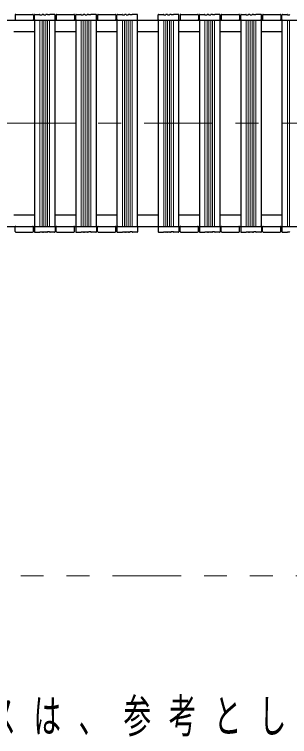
# Model space of a CAD drawing. Units: millimetres on the paper. Extents: x -385 to 0, y 0 to 267.
# Drawn here: x -57.1 to -45.1, y 80.35 to 111.86 of the extents above; entities that cross this region are included whole.
import ezdxf

# ---------------------------------------------------------------- set-up
doc = ezdxf.new("R2010")
doc.units = ezdxf.units.MM
doc.linetypes.add('USER2', pattern=[6, 3, -1, 1, -1])
doc.linetypes.add('USER3', pattern=[8, 3, -1, 1, -1, 1, -1])
doc.layers.add('LY_1', color=7, linetype='Continuous', lineweight=25)
doc.styles.add('ＭＳ ゴシック', font='')
doc.styles.get('ＭＳ ゴシック').set_extended_font_data('MS Gothic')

msp = doc.modelspace()

# ---------------------------------------------------------------- linework, layer by layer
at = {"layer": 'LY_1'}
for p, q in [((-57.047, 111.856), (-56.307, 111.856)), ((-56.207, 111.856), (-56.007, 111.856)), ((-55.842, 111.856), (-55.877, 111.856)), ((-55.677, 111.856), (-55.712, 111.856)), ((-55.347, 111.856), (-55.547, 111.856)), ((-55.247, 111.856), (-54.507, 111.856)), ((-54.407, 111.856), (-54.207, 111.856)), ((-54.042, 111.856), (-54.077, 111.856)), ((-53.877, 111.856), (-53.912, 111.856)), ((-53.547, 111.856), (-53.747, 111.856)), ((-53.447, 111.856), (-52.707, 111.856)), ((-52.607, 111.856), (-52.407, 111.856)), ((-52.242, 111.856), (-52.277, 111.856)), ((-52.077, 111.856), (-52.112, 111.856)), ((-51.747, 111.856), (-51.947, 111.856)), ((-50.807, 111.856), (-50.607, 111.856)), ((-50.442, 111.856), (-50.477, 111.856)), ((-50.277, 111.856), (-50.312, 111.856)), ((-49.947, 111.856), (-50.147, 111.856)), ((-49.847, 111.856), (-49.107, 111.856)), ((-49.007, 111.856), (-48.807, 111.856)), ((-48.642, 111.856), (-48.677, 111.856)), ((-48.477, 111.856), (-48.512, 111.856)), ((-48.147, 111.856), (-48.347, 111.856)), ((-48.047, 111.856), (-47.307, 111.856)), ((-47.207, 111.856), (-47.007, 111.856)), ((-46.842, 111.856), (-46.877, 111.856)), ((-46.677, 111.856), (-46.712, 111.856)), ((-46.347, 111.856), (-46.547, 111.856)), ((-46.247, 111.856), (-45.507, 111.856)), ((-45.407, 111.856), (-45.207, 111.856)), ((-68.827, 111.606), (-37.327, 111.606)), ((-57.077, 111.826), (-57.077, 111.636)), ((-56.277, 111.826), (-56.277, 111.636)), ((-56.227, 111.636), (-56.227, 111.836)), ((-56.227, 111.576), (-56.227, 102.636)), ((-55.987, 111.836), (-55.897, 111.836)), ((-55.822, 111.836), (-55.732, 111.836)), ((-55.567, 111.836), (-55.657, 111.836)), ((-55.327, 111.636), (-55.327, 111.836)), ((-55.327, 102.636), (-55.327, 111.576)), ((-55.277, 111.826), (-55.277, 111.636)), ((-54.477, 111.826), (-54.477, 111.636)), ((-54.427, 111.636), (-54.427, 111.836)), ((-54.427, 111.576), (-54.427, 102.636)), ((-54.187, 111.836), (-54.097, 111.836)), ((-54.022, 111.836), (-53.932, 111.836)), ((-53.767, 111.836), (-53.857, 111.836)), ((-53.527, 111.636), (-53.527, 111.836)), ((-53.527, 102.636), (-53.527, 111.576)), ((-53.477, 111.826), (-53.477, 111.636)), ((-52.677, 111.826), (-52.677, 111.636)), ((-52.627, 111.636), (-52.627, 111.836)), ((-52.627, 111.576), (-52.627, 102.636)), ((-52.387, 111.836), (-52.297, 111.836)), ((-52.222, 111.836), (-52.132, 111.836)), ((-51.967, 111.836), (-52.057, 111.836)), ((-51.727, 111.636), (-51.727, 111.836)), ((-51.727, 102.636), (-51.727, 111.576)), ((-50.827, 111.636), (-50.827, 111.836)), ((-50.827, 111.576), (-50.827, 102.636)), ((-50.587, 111.836), (-50.497, 111.836)), ((-50.422, 111.836), (-50.332, 111.836)), ((-50.167, 111.836), (-50.257, 111.836)), ((-49.927, 111.636), (-49.927, 111.836)), ((-49.927, 102.636), (-49.927, 111.576)), ((-49.877, 111.826), (-49.877, 111.636)), ((-49.077, 111.826), (-49.077, 111.636)), ((-49.027, 111.636), (-49.027, 111.836)), ((-49.027, 111.576), (-49.027, 102.636)), ((-48.787, 111.836), (-48.697, 111.836)), ((-48.622, 111.836), (-48.532, 111.836)), ((-48.367, 111.836), (-48.457, 111.836)), ((-48.127, 111.636), (-48.127, 111.836)), ((-48.127, 102.636), (-48.127, 111.576)), ((-48.077, 111.826), (-48.077, 111.636)), ((-47.277, 111.826), (-47.277, 111.636)), ((-47.227, 111.636), (-47.227, 111.836)), ((-47.227, 111.576), (-47.227, 102.636)), ((-46.987, 111.836), (-46.897, 111.836)), ((-46.822, 111.836), (-46.732, 111.836)), ((-46.567, 111.836), (-46.657, 111.836)), ((-46.327, 111.636), (-46.327, 111.836)), ((-46.327, 102.636), (-46.327, 111.576)), ((-46.277, 111.826), (-46.277, 111.636)), ((-45.477, 111.826), (-45.477, 111.636)), ((-45.427, 111.636), (-45.427, 111.836)), ((-45.427, 111.576), (-45.427, 102.636)), ((-45.187, 111.836), (-45.097, 111.836)), ((-57.127, 111.106), (-56.227, 111.106)), ((-55.327, 111.106), (-54.427, 111.106)), ((-53.527, 111.106), (-52.627, 111.106)), ((-51.727, 111.106), (-50.827, 111.106)), ((-49.927, 111.106), (-49.027, 111.106)), ((-48.127, 111.106), (-47.227, 111.106)), ((-46.327, 111.106), (-45.427, 111.106)), ((-57.127, 103.106), (-56.227, 103.106)), ((-55.327, 103.106), (-54.427, 103.106)), ((-53.527, 103.106), (-52.627, 103.106)), ((-51.727, 103.106), (-50.827, 103.106)), ((-49.927, 103.106), (-49.027, 103.106)), ((-48.127, 103.106), (-47.227, 103.106)), ((-46.327, 103.106), (-45.427, 103.106)), ((-68.827, 102.606), (-37.327, 102.606)), ((-57.077, 102.386), (-57.077, 102.576)), ((-56.277, 102.386), (-56.277, 102.576)), ((-56.227, 102.576), (-56.227, 102.376)), ((-55.327, 102.576), (-55.327, 102.376)), ((-55.277, 102.386), (-55.277, 102.576)), ((-54.477, 102.386), (-54.477, 102.576)), ((-54.427, 102.576), (-54.427, 102.376)), ((-53.527, 102.576), (-53.527, 102.376)), ((-53.477, 102.386), (-53.477, 102.576)), ((-52.677, 102.386), (-52.677, 102.576)), ((-52.627, 102.576), (-52.627, 102.376)), ((-51.727, 102.576), (-51.727, 102.376)), ((-50.827, 102.576), (-50.827, 102.376)), ((-49.927, 102.576), (-49.927, 102.376)), ((-49.877, 102.386), (-49.877, 102.576)), ((-49.077, 102.386), (-49.077, 102.576)), ((-49.027, 102.576), (-49.027, 102.376)), ((-48.127, 102.576), (-48.127, 102.376)), ((-48.077, 102.386), (-48.077, 102.576)), ((-47.277, 102.386), (-47.277, 102.576)), ((-47.227, 102.576), (-47.227, 102.376)), ((-46.327, 102.576), (-46.327, 102.376)), ((-46.277, 102.386), (-46.277, 102.576)), ((-45.477, 102.386), (-45.477, 102.576)), ((-45.427, 102.576), (-45.427, 102.376)), ((-57.047, 102.356), (-56.307, 102.356)), ((-56.207, 102.356), (-56.007, 102.356)), ((-55.987, 102.376), (-55.897, 102.376)), ((-55.842, 102.356), (-55.877, 102.356)), ((-55.822, 102.376), (-55.732, 102.376)), ((-55.677, 102.356), (-55.712, 102.356)), ((-55.567, 102.376), (-55.657, 102.376)), ((-55.347, 102.356), (-55.547, 102.356)), ((-55.247, 102.356), (-54.507, 102.356)), ((-54.407, 102.356), (-54.207, 102.356)), ((-54.187, 102.376), (-54.097, 102.376)), ((-54.042, 102.356), (-54.077, 102.356)), ((-54.022, 102.376), (-53.932, 102.376)), ((-53.877, 102.356), (-53.912, 102.356)), ((-53.767, 102.376), (-53.857, 102.376)), ((-53.547, 102.356), (-53.747, 102.356)), ((-53.447, 102.356), (-52.707, 102.356)), ((-52.607, 102.356), (-52.407, 102.356)), ((-52.387, 102.376), (-52.297, 102.376)), ((-52.242, 102.356), (-52.277, 102.356)), ((-52.222, 102.376), (-52.132, 102.376)), ((-52.077, 102.356), (-52.112, 102.356)), ((-51.967, 102.376), (-52.057, 102.376)), ((-51.747, 102.356), (-51.947, 102.356)), ((-50.807, 102.356), (-50.607, 102.356)), ((-50.587, 102.376), (-50.497, 102.376)), ((-50.442, 102.356), (-50.477, 102.356)), ((-50.422, 102.376), (-50.332, 102.376)), ((-50.277, 102.356), (-50.312, 102.356)), ((-50.167, 102.376), (-50.257, 102.376)), ((-49.947, 102.356), (-50.147, 102.356)), ((-49.847, 102.356), (-49.107, 102.356)), ((-49.007, 102.356), (-48.807, 102.356)), ((-48.787, 102.376), (-48.697, 102.376)), ((-48.642, 102.356), (-48.677, 102.356)), ((-48.622, 102.376), (-48.532, 102.376)), ((-48.477, 102.356), (-48.512, 102.356)), ((-48.367, 102.376), (-48.457, 102.376)), ((-48.147, 102.356), (-48.347, 102.356)), ((-48.047, 102.356), (-47.307, 102.356)), ((-47.207, 102.356), (-47.007, 102.356)), ((-46.987, 102.376), (-46.897, 102.376)), ((-46.842, 102.356), (-46.877, 102.356)), ((-46.822, 102.376), (-46.732, 102.376)), ((-46.677, 102.356), (-46.712, 102.356)), ((-46.567, 102.376), (-46.657, 102.376)), ((-46.347, 102.356), (-46.547, 102.356)), ((-46.247, 102.356), (-45.507, 102.356)), ((-45.407, 102.356), (-45.207, 102.356)), ((-45.187, 102.376), (-45.097, 102.376))]:
    msp.add_line(p, q, dxfattribs=at)
at = {"layer": 'LY_1', "lineweight": 13}
for p, q in [((-55.987, 102.606), (-55.987, 111.606)), ((-55.897, 102.606), (-55.897, 111.606)), ((-55.822, 102.606), (-55.822, 111.606)), ((-55.732, 102.606), (-55.732, 111.606)), ((-55.657, 102.606), (-55.657, 111.606)), ((-55.567, 102.606), (-55.567, 111.606)), ((-54.187, 102.606), (-54.187, 111.606)), ((-54.097, 102.606), (-54.097, 111.606)), ((-54.022, 102.606), (-54.022, 111.606)), ((-53.932, 102.606), (-53.932, 111.606)), ((-53.857, 102.606), (-53.857, 111.606)), ((-53.767, 102.606), (-53.767, 111.606)), ((-52.387, 102.606), (-52.387, 111.606)), ((-52.297, 102.606), (-52.297, 111.606)), ((-52.222, 102.606), (-52.222, 111.606)), ((-52.132, 102.606), (-52.132, 111.606)), ((-52.057, 102.606), (-52.057, 111.606)), ((-51.967, 102.606), (-51.967, 111.606)), ((-50.587, 102.606), (-50.587, 111.606)), ((-50.497, 102.606), (-50.497, 111.606)), ((-50.422, 102.606), (-50.422, 111.606)), ((-50.332, 102.606), (-50.332, 111.606)), ((-50.257, 102.606), (-50.257, 111.606)), ((-50.167, 102.606), (-50.167, 111.606)), ((-48.787, 102.606), (-48.787, 111.606)), ((-48.697, 102.606), (-48.697, 111.606)), ((-48.622, 102.606), (-48.622, 111.606)), ((-48.532, 102.606), (-48.532, 111.606)), ((-48.457, 102.606), (-48.457, 111.606)), ((-48.367, 102.606), (-48.367, 111.606)), ((-46.987, 102.606), (-46.987, 111.606)), ((-46.897, 102.606), (-46.897, 111.606)), ((-46.822, 102.606), (-46.822, 111.606)), ((-46.732, 102.606), (-46.732, 111.606)), ((-46.657, 102.606), (-46.657, 111.606)), ((-46.567, 102.606), (-46.567, 111.606)), ((-45.187, 102.606), (-45.187, 111.606)), ((-45.097, 102.606), (-45.097, 111.606))]:
    msp.add_line(p, q, dxfattribs=at)
at = {"layer": 'LY_1', "linetype": 'USER2', "lineweight": 13}
msp.add_line((-69.448, 107.106), (-36.777, 107.106), dxfattribs=at)
at = {"layer": 'LY_1', "linetype": 'USER3', "lineweight": 13}
msp.add_line((-68.827, 87.356), (-37.327, 87.356), dxfattribs=at)
at = {"layer": 'LY_1'}
for centre, radius, start, end in [((-57.047, 111.826), 0.03, 90, 180), ((-56.307, 111.826), 0.03, 0, 90), ((-56.207, 111.836), 0.02, 90, 180), ((-56.007, 111.836), 0.02, 360, 90), ((-55.877, 111.836), 0.02, 90, 180), ((-55.842, 111.836), 0.02, 360, 90), ((-55.712, 111.836), 0.02, 90, 180), ((-55.677, 111.836), 0.02, 0, 90), ((-55.547, 111.836), 0.02, 90, 180), ((-55.347, 111.836), 0.02, 0, 90), ((-55.247, 111.826), 0.03, 90, 180), ((-54.507, 111.826), 0.03, 0, 90), ((-54.407, 111.836), 0.02, 90, 180), ((-54.207, 111.836), 0.02, 360, 90), ((-54.077, 111.836), 0.02, 90, 180), ((-54.042, 111.836), 0.02, 360, 90), ((-53.912, 111.836), 0.02, 90, 180), ((-53.877, 111.836), 0.02, 0, 90), ((-53.747, 111.836), 0.02, 90, 180), ((-53.547, 111.836), 0.02, 0, 90), ((-53.447, 111.826), 0.03, 90, 180), ((-52.707, 111.826), 0.03, 0, 90), ((-52.607, 111.836), 0.02, 90, 180), ((-52.407, 111.836), 0.02, 360, 90), ((-52.277, 111.836), 0.02, 90, 180), ((-52.242, 111.836), 0.02, 360, 90), ((-52.112, 111.836), 0.02, 90, 180), ((-52.077, 111.836), 0.02, 0, 90), ((-51.947, 111.836), 0.02, 90, 180), ((-51.747, 111.836), 0.02, 0, 90), ((-50.807, 111.836), 0.02, 90, 180), ((-50.607, 111.836), 0.02, 360, 90), ((-50.477, 111.836), 0.02, 90, 180), ((-50.442, 111.836), 0.02, 360, 90), ((-50.312, 111.836), 0.02, 90, 180), ((-50.277, 111.836), 0.02, 0, 90), ((-50.147, 111.836), 0.02, 90, 180), ((-49.947, 111.836), 0.02, 0, 90), ((-49.847, 111.826), 0.03, 90, 180), ((-49.107, 111.826), 0.03, 0, 90), ((-49.007, 111.836), 0.02, 90, 180), ((-48.807, 111.836), 0.02, 360, 90), ((-48.677, 111.836), 0.02, 90, 180), ((-48.642, 111.836), 0.02, 360, 90), ((-48.512, 111.836), 0.02, 90, 180), ((-48.477, 111.836), 0.02, 0, 90), ((-48.347, 111.836), 0.02, 90, 180), ((-48.147, 111.836), 0.02, 0, 90), ((-48.047, 111.826), 0.03, 90, 180), ((-47.307, 111.826), 0.03, 0, 90), ((-47.207, 111.836), 0.02, 90, 180), ((-47.007, 111.836), 0.02, 360, 90), ((-46.877, 111.836), 0.02, 90, 180), ((-46.842, 111.836), 0.02, 360, 90), ((-46.712, 111.836), 0.02, 90, 180), ((-46.677, 111.836), 0.02, 0, 90), ((-46.547, 111.836), 0.02, 90, 180), ((-46.347, 111.836), 0.02, 0, 90), ((-46.247, 111.826), 0.03, 90, 180), ((-45.507, 111.826), 0.03, 0, 90), ((-45.407, 111.836), 0.02, 90, 180), ((-45.207, 111.836), 0.02, 360, 90), ((-45.077, 111.836), 0.02, 90, 180), ((-57.047, 111.636), 0.03, 180, 270), ((-56.307, 111.636), 0.03, 270, 0), ((-56.197, 111.636), 0.03, 180, 270), ((-56.197, 111.576), 0.03, 90, 180), ((-55.357, 111.636), 0.03, 270, 0), ((-55.357, 111.576), 0.03, 0, 90), ((-55.247, 111.636), 0.03, 180, 270), ((-54.507, 111.636), 0.03, 270, 0), ((-54.397, 111.636), 0.03, 180, 270), ((-54.397, 111.576), 0.03, 90, 180), ((-53.557, 111.636), 0.03, 270, 0), ((-53.557, 111.576), 0.03, 0, 90), ((-53.447, 111.636), 0.03, 180, 270), ((-52.707, 111.636), 0.03, 270, 0), ((-52.597, 111.636), 0.03, 180, 270), ((-52.597, 111.576), 0.03, 90, 180), ((-51.757, 111.636), 0.03, 270, 0), ((-51.757, 111.576), 0.03, 0, 90), ((-50.797, 111.636), 0.03, 180, 270), ((-50.797, 111.576), 0.03, 90, 180), ((-49.957, 111.636), 0.03, 270, 0), ((-49.957, 111.576), 0.03, 0, 90), ((-49.847, 111.636), 0.03, 180, 270), ((-49.107, 111.636), 0.03, 270, 0), ((-48.997, 111.636), 0.03, 180, 270), ((-48.997, 111.576), 0.03, 90, 180), ((-48.157, 111.636), 0.03, 270, 0), ((-48.157, 111.576), 0.03, 0, 90), ((-48.047, 111.636), 0.03, 180, 270), ((-47.307, 111.636), 0.03, 270, 0), ((-47.197, 111.636), 0.03, 180, 270), ((-47.197, 111.576), 0.03, 90, 180), ((-46.357, 111.636), 0.03, 270, 0), ((-46.357, 111.576), 0.03, 0, 90), ((-46.247, 111.636), 0.03, 180, 270), ((-45.507, 111.636), 0.03, 270, 0), ((-45.397, 111.636), 0.03, 180, 270), ((-45.397, 111.576), 0.03, 90, 180), ((-57.047, 102.576), 0.03, 90, 180), ((-56.307, 102.576), 0.03, 0, 90), ((-56.197, 102.636), 0.03, 180, 270), ((-56.197, 102.576), 0.03, 90, 180), ((-55.357, 102.636), 0.03, 270, 0), ((-55.357, 102.576), 0.03, 0, 90), ((-55.247, 102.576), 0.03, 90, 180), ((-54.507, 102.576), 0.03, 0, 90), ((-54.397, 102.636), 0.03, 180, 270), ((-54.397, 102.576), 0.03, 90, 180), ((-53.557, 102.636), 0.03, 270, 0), ((-53.557, 102.576), 0.03, 0, 90), ((-53.447, 102.576), 0.03, 90, 180), ((-52.707, 102.576), 0.03, 0, 90), ((-52.597, 102.636), 0.03, 180, 270), ((-52.597, 102.576), 0.03, 90, 180), ((-51.757, 102.636), 0.03, 270, 0), ((-51.757, 102.576), 0.03, 0, 90), ((-50.797, 102.636), 0.03, 180, 270), ((-50.797, 102.576), 0.03, 90, 180), ((-49.957, 102.636), 0.03, 270, 0), ((-49.957, 102.576), 0.03, 0, 90), ((-49.847, 102.576), 0.03, 90, 180), ((-49.107, 102.576), 0.03, 0, 90), ((-48.997, 102.636), 0.03, 180, 270), ((-48.997, 102.576), 0.03, 90, 180), ((-48.157, 102.636), 0.03, 270, 0), ((-48.157, 102.576), 0.03, 0, 90), ((-48.047, 102.576), 0.03, 90, 180), ((-47.307, 102.576), 0.03, 0, 90), ((-47.197, 102.636), 0.03, 180, 270), ((-47.197, 102.576), 0.03, 90, 180), ((-46.357, 102.636), 0.03, 270, 0), ((-46.357, 102.576), 0.03, 0, 90), ((-46.247, 102.576), 0.03, 90, 180), ((-45.507, 102.576), 0.03, 0, 90), ((-45.397, 102.636), 0.03, 180, 270), ((-45.397, 102.576), 0.03, 90, 180), ((-57.047, 102.386), 0.03, 180, 270), ((-56.307, 102.386), 0.03, 270, 0), ((-56.207, 102.376), 0.02, 180, 270), ((-56.007, 102.376), 0.02, 270, 0), ((-55.877, 102.376), 0.02, 180, 270), ((-55.842, 102.376), 0.02, 270, 0), ((-55.712, 102.376), 0.02, 180, 270), ((-55.677, 102.376), 0.02, 270, 0), ((-55.547, 102.376), 0.02, 180, 270), ((-55.347, 102.376), 0.02, 270, 0), ((-55.247, 102.386), 0.03, 180, 270), ((-54.507, 102.386), 0.03, 270, 0), ((-54.407, 102.376), 0.02, 180, 270), ((-54.207, 102.376), 0.02, 270, 0), ((-54.077, 102.376), 0.02, 180, 270), ((-54.042, 102.376), 0.02, 270, 0), ((-53.912, 102.376), 0.02, 180, 270), ((-53.877, 102.376), 0.02, 270, 0), ((-53.747, 102.376), 0.02, 180, 270), ((-53.547, 102.376), 0.02, 270, 0), ((-53.447, 102.386), 0.03, 180, 270), ((-52.707, 102.386), 0.03, 270, 0), ((-52.607, 102.376), 0.02, 180, 270), ((-52.407, 102.376), 0.02, 270, 0), ((-52.277, 102.376), 0.02, 180, 270), ((-52.242, 102.376), 0.02, 270, 0), ((-52.112, 102.376), 0.02, 180, 270), ((-52.077, 102.376), 0.02, 270, 0), ((-51.947, 102.376), 0.02, 180, 270), ((-51.747, 102.376), 0.02, 270, 0), ((-50.807, 102.376), 0.02, 180, 270), ((-50.607, 102.376), 0.02, 270, 0), ((-50.477, 102.376), 0.02, 180, 270), ((-50.442, 102.376), 0.02, 270, 0), ((-50.312, 102.376), 0.02, 180, 270), ((-50.277, 102.376), 0.02, 270, 0), ((-50.147, 102.376), 0.02, 180, 270), ((-49.947, 102.376), 0.02, 270, 0), ((-49.847, 102.386), 0.03, 180, 270), ((-49.107, 102.386), 0.03, 270, 0), ((-49.007, 102.376), 0.02, 180, 270), ((-48.807, 102.376), 0.02, 270, 0), ((-48.677, 102.376), 0.02, 180, 270), ((-48.642, 102.376), 0.02, 270, 0), ((-48.512, 102.376), 0.02, 180, 270), ((-48.477, 102.376), 0.02, 270, 0), ((-48.347, 102.376), 0.02, 180, 270), ((-48.147, 102.376), 0.02, 270, 0), ((-48.047, 102.386), 0.03, 180, 270), ((-47.307, 102.386), 0.03, 270, 0), ((-47.207, 102.376), 0.02, 180, 270), ((-47.007, 102.376), 0.02, 270, 0), ((-46.877, 102.376), 0.02, 180, 270), ((-46.842, 102.376), 0.02, 270, 0), ((-46.712, 102.376), 0.02, 180, 270), ((-46.677, 102.376), 0.02, 270, 0), ((-46.547, 102.376), 0.02, 180, 270), ((-46.347, 102.376), 0.02, 270, 0), ((-46.247, 102.386), 0.03, 180, 270), ((-45.507, 102.386), 0.03, 270, 0), ((-45.407, 102.376), 0.02, 180, 270), ((-45.207, 102.376), 0.02, 270, 0), ((-45.077, 102.376), 0.02, 180, 270)]:
    msp.add_arc(centre, radius, start, end, dxfattribs=at)

# ---------------------------------------------------------------- texts
at = {"layer": 'LY_1', "insert": (-68.077, 81.168), "char_height": 1.466, "attachment_point": 4, "style": 'ＭＳ ゴシック'}
msp.add_mtext('\\T1.64;\\W0.6;設置スペースは、参考とします。', dxfattribs=at)

doc.saveas('drawing.dxf')
